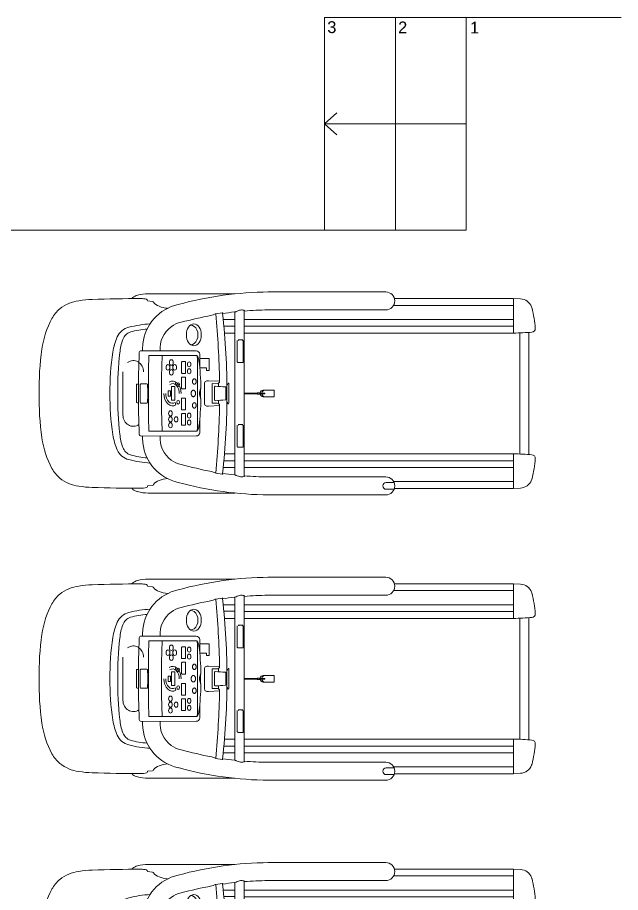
# Model space of a CAD drawing. Header units: centimetres. Extents: x 118932 to 154602, y -32682 to -23521.
# Drawn here: x 129151.1 to 129406.5, y -27972.3 to -27601.9 of the extents above; entities that cross this region are included whole.
import ezdxf

# ---------------------------------------------------------------- set-up
doc = ezdxf.new("R2010")
doc.units = ezdxf.units.CM
doc.header["$LTSCALE"] = 50
doc.header["$MEASUREMENT"] = 0
doc.layers.add('GEN_01_TA_Merdiven', color=7, linetype='Continuous', lineweight=13, true_color=0x816183)
doc.layers.add('GEN_02_TF_Mobilya', color=7, linetype='Continuous', lineweight=5, true_color=0x745e3d)
doc.styles.add('z-Arial', font='arial.ttf')

# ---------------------------------------------------------------- blocks, each defined once
blk = doc.blocks.new('spor aletleri1')
at = {"layer": 'GEN_02_TF_Mobilya'}
for p, q in [((-161.29, 42.15), (-124.57, 42.15)), ((-159.45, 38.92), (-161.58, 39.14)), ((-57.32, 37.29), (-6.5, 37.29)), ((-56.83, 39.15), (-56.83, 39.06)), ((-6.5, 40.23), (-3.62, 40.03)), ((-129.97, 34.13), (-132.65, 33.7)), ((-124.69, 34.49), (-124.43, 34.54)), ((-120.55, 34.89), (-120.5, 34.9)), ((-60.63, 35.35), (-110.66, 35.35)), ((-129.49, 31.33), (-124.63, 31.33)), ((-120.63, 31.33), (-6.5, 31.33)), ((-129.22, 28.54), (-124.63, 28.54)), ((-120.63, 28.5), (-6.5, 28.5)), ((-128.95, 25.57), (-124.63, 25.57)), ((-123.51, 22.4), (-123.51, 13.4)), ((-123.22, 22.7), (-121.2, 22.7)), ((-121.01, 22.4), (-121.01, 13.4)), ((-6.5, 25.53), (-6.5, 25.57)), ((-164.22, 18.06), (-140.94, 18.01)), ((-161.02, 16), (-140.66, 16)), ((-139.44, 16.61), (-139.42, 10.93)), ((-147.11, 8.71), (-147.11, 13.25)), ((-146.91, 13.45), (-145.6, 13.45)), ((-145.4, 13.25), (-145.4, 8.71)), ((-123.22, 13.1), (-121.2, 13.1)), ((-145.6, 8.51), (-146.91, 8.51)), ((-165.98, 3.95), (-165.37, 3.95)), ((-164.37, 4.05), (-161.79, 4.05)), ((-161.82, 4.05), (-161.79, 4.05)), ((-149.53, 4.82), (-149.83, 3.82)), ((-147.11, 2.21), (-147.11, 6.75)), ((-146.91, 6.95), (-145.6, 6.95)), ((-145.4, 6.75), (-145.4, 2.21)), ((-131.04, 5.14), (-135.71, 5.39)), ((-132.05, 4.13), (-134.17, 4.16)), ((-131.48, 4.3), (-131.46, 2.96)), ((-127.61, 3.75), (-127.61, 4.08)), ((-127.24, 4.38), (-127.44, 4.38)), ((-145.6, 2.01), (-146.91, 2.01)), ((-127.71, 3.65), (-127.91, 3.65)), ((-120.63, 0.15), (-115.11, 0.15)), ((-115.06, 0.28), (-113.97, 0.28)), ((-114.07, 0.15), (-112.02, 0.15)), ((-147.11, -2.21), (-147.11, -6.75)), ((-145.6, -2.01), (-146.91, -2.01)), ((-145.4, -6.75), (-145.4, -2.21)), ((-131.48, -4.29), (-131.46, -2.96)), ((-127.71, -3.65), (-127.91, -3.65)), ((-120.63, -0.15), (-115.11, -0.15)), ((-115.06, -0.28), (-113.97, -0.28)), ((-114.07, -0.15), (-112.02, -0.15)), ((-165.98, -3.95), (-165.37, -3.95)), ((-164.37, -4.05), (-161.79, -4.05)), ((-161.82, -4.05), (-161.79, -4.05)), ((-149.53, -4.82), (-149.83, -3.82)), ((-146.91, -6.95), (-145.6, -6.95)), ((-131.04, -5.13), (-135.71, -5.39)), ((-132.05, -4.12), (-134.17, -4.16)), ((-127.61, -3.75), (-127.61, -4.07)), ((-127.24, -4.37), (-127.44, -4.37)), ((-147.11, -8.71), (-147.11, -13.25)), ((-145.6, -8.51), (-146.91, -8.51)), ((-145.4, -13.25), (-145.4, -8.71)), ((-139.44, -16.61), (-139.42, -10.93)), ((-146.91, -13.45), (-145.6, -13.45)), ((-123.51, -22.4), (-123.51, -13.4)), ((-123.22, -13.1), (-121.21, -13.1)), ((-121.01, -22.4), (-121.01, -13.4)), ((-164.22, -18.06), (-140.94, -18)), ((-161.02, -16), (-140.66, -16)), ((-156.23, -18.23), (-156.24, -18.04)), ((-128.96, -25.56), (-124.63, -25.56)), ((-123.22, -22.7), (-121.21, -22.7)), ((-120.63, -25.56), (-6.5, -25.56)), ((-129.22, -28.54), (-124.63, -28.54)), ((-120.63, -28.5), (-6.5, -28.5)), ((-129.49, -31.33), (-124.63, -31.33)), ((-120.63, -31.33), (-6.5, -31.33)), ((-129.97, -34.13), (-132.65, -33.7)), ((-124.69, -34.49), (-124.43, -34.54)), ((-120.56, -34.88), (-120.5, -34.9)), ((-60.63, -35.35), (-110.66, -35.35)), ((-159.45, -38.92), (-161.58, -39.14)), ((-57.11, -37.72), (-60.45, -37.72)), ((-57.32, -37.29), (-6.5, -37.29)), ((-56.83, -39.15), (-56.83, -39.06)), ((-6.5, -40.23), (-3.62, -40.03)), ((-161.29, -42.15), (-124.57, -42.15))]:
    blk.add_line(p, q, dxfattribs=at)
at = {"layer": 'GEN_02_TF_Mobilya', "flags": 128}
for points in [[(-110.61, 42.94), (-110.54, 42.95), (-110.47, 42.95), (-110.4, 42.95), (-110.2, 42.95), (-60.63, 42.95)], [(-161.59, 39.37), (-161.59, 39.36), (-161.59, 39.17)], [(-120.63, 25.57), (-6.5, 25.57), (-6.5, 40.24), (-56.99, 40.24)], [(-57.11, 40.58), (-57.11, 40.58), (-57.11, 40.58)], [(-124.63, 34.39), (-124.63, 0), (-124.63, -34.39)], [(-120.63, 34.76), (-120.63, 0), (-120.63, -34.75)], [(-3.9, 25.63), (-3.9, 0), (-3.9, -25.63)], [(0, 25.84), (0, 0), (0, -25.84)], [(-155.3, 16.03), (-155.61, 7.05), (-155.68, 0), (-155.61, -7.05), (-155.3, -16.03)], [(-140.46, 15.83), (-140.46, 15.37), (-140.43, 14.99), (-140.43, 0), (-140.43, -14.99), (-140.46, -15.36), (-140.46, -15.83)], [(-139.42, 14.78), (-135.46, 14.78), (-135.46, 9.78), (-136.59, 9.78), (-136.59, 10.78)], [(-171.97, -9.11), (-171.97, 0), (-171.97, 9.11)], [(-139.41, 10.78), (-136.56, 10.78), (-136.56, 9.78)], [(-166.26, 3.65), (-166.26, 0), (-166.26, -3.65)], [(-139.1, -1.9), (-139.1, 0), (-139.1, 1.91)], [(-133.13, -2.82), (-133.13, 0), (-133.13, 2.82)], [(-128.33, 2.49), (-128.32, 0), (-128.33, -2.49)], [(-112.5, -1.4), (-107.94, -1.4), (-107.94, 0), (-107.94, 1.4), (-112.5, 1.4)], [(-6.5, -25.53), (-6.5, -25.56), (-6.5, -40.24), (-56.99, -40.24)], [(-161.59, -39.17), (-161.59, -39.36), (-161.59, -39.37)], [(-60.45, -40.58), (-57.11, -40.58), (-57.11, -40.58), (-57.11, -40.58)], [(-110.61, -42.94), (-110.54, -42.94), (-110.47, -42.94), (-110.4, -42.94), (-110.2, -42.95), (-60.63, -42.95)]]:
    blk.add_lwpolyline(points, dxfattribs=at)
for points in [[(-141.45, 6.12), (-141.52, 6.15), (-141.58, 6.17), (-141.65, 6.18), (-141.72, 6.19), (-141.79, 6.18), (-141.86, 6.17), (-141.93, 6.15), (-141.99, 6.12), (-142.06, 6.08), (-142.12, 6.04), (-142.18, 5.98), (-142.23, 5.92), (-142.28, 5.85), (-142.33, 5.78), (-142.37, 5.7), (-142.41, 5.61), (-142.44, 5.52), (-142.47, 5.43), (-142.49, 5.33), (-142.51, 5.24), (-142.51, 5.14), (-142.52, 5.04), (-142.51, 4.93), (-142.51, 4.83), (-142.49, 4.74), (-142.47, 4.64), (-142.44, 4.55), (-142.41, 4.46), (-142.37, 4.37), (-142.33, 4.29), (-142.28, 4.22), (-142.23, 4.15), (-142.18, 4.09), (-142.12, 4.04), (-142.06, 3.99), (-141.99, 3.95), (-141.93, 3.92), (-141.86, 3.9), (-141.79, 3.89), (-141.72, 3.88), (-141.65, 3.89), (-141.58, 3.9), (-141.52, 3.92), (-141.45, 3.95), (-141.39, 3.99), (-141.32, 4.04), (-141.26, 4.09), (-141.21, 4.15), (-141.16, 4.22), (-141.11, 4.29), (-141.07, 4.37), (-141.03, 4.46), (-141, 4.55), (-140.97, 4.64), (-140.95, 4.74), (-140.94, 4.83), (-140.93, 4.93), (-140.92, 5.04), (-140.93, 5.14), (-140.94, 5.24), (-140.95, 5.33), (-140.97, 5.43), (-141, 5.52), (-141.03, 5.61), (-141.07, 5.7), (-141.11, 5.78), (-141.16, 5.85), (-141.21, 5.92), (-141.26, 5.98), (-141.32, 6.04), (-141.39, 6.08)], [(-152.85, -1.15), (-151.78, -1.15), (-151.78, 1.15), (-152.85, 1.15)], [(-151.39, -2.89), (-150.01, -2.89), (-150.01, 2.91), (-151.39, 2.91)], [(-141.83, 1.31), (-141.9, 1.34), (-141.98, 1.36), (-142.06, 1.38), (-142.13, 1.38), (-142.21, 1.38), (-142.29, 1.36), (-142.37, 1.34), (-142.44, 1.31), (-142.51, 1.27), (-142.59, 1.22), (-142.65, 1.16), (-142.72, 1.09), (-142.78, 1.02), (-142.83, 0.94), (-142.88, 0.85), (-142.93, 0.76), (-142.97, 0.66), (-143, 0.56), (-143.03, 0.45), (-143.06, 0.34), (-143.07, 0.23), (-143.08, 0.12), (-143.08, 0.01), (-143.08, -0.11), (-143.07, -0.22), (-143.06, -0.33), (-143.03, -0.44), (-143, -0.55), (-142.97, -0.65), (-142.93, -0.75), (-142.88, -0.84), (-142.83, -0.93), (-142.78, -1.01), (-142.72, -1.08), (-142.65, -1.15), (-142.59, -1.2), (-142.51, -1.25), (-142.44, -1.3), (-142.37, -1.33), (-142.29, -1.35), (-142.21, -1.37), (-142.13, -1.37), (-142.06, -1.37), (-141.98, -1.35), (-141.9, -1.33), (-141.83, -1.3), (-141.75, -1.25), (-141.68, -1.2), (-141.62, -1.15), (-141.55, -1.08), (-141.49, -1.01), (-141.44, -0.93), (-141.39, -0.84), (-141.34, -0.75), (-141.3, -0.65), (-141.27, -0.55), (-141.24, -0.44), (-141.21, -0.33), (-141.2, -0.22), (-141.19, -0.11), (-141.18, 0.01), (-141.19, 0.12), (-141.2, 0.23), (-141.21, 0.34), (-141.24, 0.45), (-141.27, 0.56), (-141.3, 0.66), (-141.34, 0.76), (-141.39, 0.85), (-141.44, 0.94), (-141.49, 1.02), (-141.55, 1.09), (-141.62, 1.16), (-141.68, 1.22), (-141.75, 1.27)], [(-141.45, -3.97), (-141.52, -3.94), (-141.58, -3.92), (-141.65, -3.91), (-141.72, -3.9), (-141.79, -3.91), (-141.86, -3.92), (-141.93, -3.94), (-141.99, -3.97), (-142.06, -4.01), (-142.12, -4.05), (-142.18, -4.11), (-142.23, -4.17), (-142.28, -4.24), (-142.33, -4.31), (-142.37, -4.39), (-142.41, -4.48), (-142.44, -4.57), (-142.47, -4.66), (-142.49, -4.76), (-142.51, -4.85), (-142.51, -4.95), (-142.52, -5.05), (-142.51, -5.16), (-142.51, -5.26), (-142.49, -5.35), (-142.47, -5.45), (-142.44, -5.54), (-142.41, -5.63), (-142.37, -5.72), (-142.33, -5.8), (-142.28, -5.87), (-142.23, -5.94), (-142.18, -6), (-142.12, -6.05), (-142.06, -6.1), (-141.99, -6.14), (-141.93, -6.17), (-141.86, -6.19), (-141.79, -6.2), (-141.72, -6.21), (-141.65, -6.2), (-141.58, -6.19), (-141.52, -6.17), (-141.45, -6.14), (-141.39, -6.1), (-141.32, -6.05), (-141.26, -6), (-141.21, -5.94), (-141.16, -5.87), (-141.11, -5.8), (-141.07, -5.72), (-141.03, -5.63), (-141, -5.54), (-140.97, -5.45), (-140.95, -5.35), (-140.94, -5.26), (-140.93, -5.16), (-140.92, -5.05), (-140.93, -4.95), (-140.94, -4.85), (-140.95, -4.76), (-140.97, -4.66), (-141, -4.57), (-141.03, -4.48), (-141.07, -4.39), (-141.11, -4.31), (-141.16, -4.24), (-141.21, -4.17), (-141.26, -4.11), (-141.32, -4.05), (-141.39, -4.01)]]:
    blk.add_lwpolyline(points, close=True, dxfattribs=at)
at = {"layer": 'GEN_02_TF_Mobilya'}
for centre, radius, start, end in [((-164.4, 36.27), 5.49, 104.7952, 127.367), ((-161.32, 24.49), 17.66, 89.9043, 104.6928), ((-109.17, -105.8), 148.75, 90.3976, 105.3615), ((-60.63, 39.15), 3.8, 270.0068, 89.9919), ((-188.57, 23.14), 16.24, 97.3365, 128.5887), ((-183.33, -5.8), 45.64, 92.1139, 99.2591), ((-160.97, -767.96), 808.13, 90.2499, 91.70438), ((-166.28, 38.99), 2.19, 131.3925, 148.2864), ((-164.55, 29.66), 10.5, 75.7727, 89.7392), ((-144.49, 18.99), 19.09, 102.3402, 174.0584), ((-162.09, 39.35), 0.5, 1.658, 75.9009), ((-159.81, 37.99), 1, 37.4191, 68.7078), ((-155, 41.67), 5.05, 217.4191, 250.8719), ((-3.82, 34.74), 5.29, 20.9658, 87.7893), ((-188.55, 24.13), 15.49, 131.0861, 150.4117), ((-152.09, 48.29), 12.28, 248.1568, 265.4852), ((-135.49, 37.97), 5, 282.8729, 296.647), ((-132.21, 31.44), 2.31, 100.9614, 116.647), ((-470.06, -0.01), 339.06, 0.8707, 5.7054), ((-129.86, 33.66), 0.48, 70.4739, 102.0902), ((-109.4, -103.7), 139.03, 96.3134, 98.4213), ((-129.77, 33.92), 0.0821, 277.0366, 345.1481), ((-436.2, -0.07), 308.31, 0.013, 6.3133), ((-129.73, 34.05), 0.07, 353.2149, 70.4739), ((-130.41, 34.13), 0.755, 342.1918, 353.2149), ((-124.75, 34.39), 0.123, 1.9296, 55.8844), ((-124.83, 36.5), 2, 281.6942, 295.8671), ((-120.42, 27.11), 8.38, 101.9671, 115.0285), ((-121.66, 32.89), 2.47, 69.7194, 101.5292), ((-121.17, 34.24), 1.03, 50.5684, 69.461), ((-120.48, 34.76), 0.153, 120.8097, 179.9906), ((-108.86, -108.3), 143.66, 90.7176, 94.6708), ((-120.65, 34.87), 0.212, 26.3773, 49.7641), ((-120.53, 34.99), 0.0966, 285.2935, 300.334), ((-120.5, 34.95), 0.0415, 297.6396, 29.5188), ((-3.22, 35.02), 4.63, 13.4182, 20.4693), ((-55, 22.66), 57.87, 4.8538, 13.4202), ((-169.44, 13.99), 37.13, 151.3852, 172.6062), ((-144.97, 19.13), 11.25, 102.1208, 125.9677), ((-86.71, -205.32), 243.13, 101.3062, 104.4396), ((-167.74, 20.88), 7.34, 103.7078, 155.5575), ((-167.14, 21.08), 5.19, 108.4075, 160.0834), ((-158.1, -14.19), 43.7, 93.1038, 105.0905), ((-159.09, -8.03), 35.39, 94.2292, 105.8862), ((-144.29, 18.75), 11.97, 127.5179, 183.3702), ((-11.58, 197.48), 172.03, 271.6922, 274.2854), ((1.16, 27.43), 1.5, 274.23, 4.8137), ((-150.12, 13.68), 26.37, 157.1715, 171.6914), ((-150.72, 15.1), 22.66, 160.0104, 174.6117), ((-90.42, 1.94), 117.05, 171.7288, 180.956), ((-125.99, 17.13), 37.69, 174.1562, 178.5829), ((-79.99, 1.94), 97.47, 170.8175, 181.151), ((-25.73, 0.89), 148.46, 173.6948, 180.3409), ((236.98, 0.01), 402.38, 177.538, 180.0015), ((-164.22, 17.26), 0.8, 89.8649, 177.538), ((623.67, -0.44), 784.86, 178.79978, 179.96772), ((-140.88, 16.57), 1.44, 1.6356, 92.2955), ((-140.88, 16.57), 1.44, 1.6356, 92.2955), ((-140.66, 15.83), 0.2, 359.9997, 90.0859), ((-140, 15.3), 0.462, 148.1798, 171.3395), ((-140.31, 15.49), 0.1, 17.9488, 148.1798), ((-152.92, 11.4), 13.35, 10.3459, 17.9488), ((-146.91, 13.25), 0.2, 89.9993, 179.9993), ((-145.6, 13.25), 0.2, 359.9993, 89.9993), ((-219.74, 2.49), 80.75, 359.8742, 8.0501), ((-146.91, 8.71), 0.2, 179.9993, 269.9993), ((-145.6, 8.71), 0.2, 269.9993, 359.9993), ((-165.97, 3.66), 0.292, 91.8956, 181.6205), ((-1.04, 0.34), 163.66, 178.802, 180.1174), ((-164.37, 3.75), 0.3, 89.9922, 178.802), ((-161.79, 3.75), 0.3, 0.4733, 89.9922), ((-516.18, 0.82), 354.7, 359.8671, 0.4733), ((-146.91, 6.75), 0.2, 89.9993, 179.9993), ((-145.6, 6.75), 0.2, 359.9993, 89.9993), ((-136.61, 4.39), 0.8, 124.4484, 180.7169), ((-485.1, 0.03), 347.71, 359.9955, 0.7169), ((-135.93, 3.39), 2.01, 83.7487, 124.4484), ((-472.5, 0), 338.35, 0.0009, 0.7054), ((-132.04, 5.13), 1, 269.061, 0.8707), ((-127.71, 3.75), 0.1, 269.9993, 0.6794), ((-456.98, 0.01), 329.94, 359.9993, 0.7072), ((-90.42, -1.94), 117.05, 179.0427, 188.2699), ((-79.99, -1.94), 97.47, 178.8477, 189.1812), ((-25.73, -0.88), 148.46, 179.6578, 186.3039), ((236.98, -0.02), 402.38, 179.9971, 182.4607), ((-1.04, -0.34), 163.66, 179.8813, 181.1967), ((-516.18, -0.81), 354.7, 359.5254, 0.1316), ((623.67, 0.43), 784.86, 180.03098, 181.19892), ((-146.91, 2.21), 0.2, 179.9993, 269.9993), ((-145.6, 2.21), 0.2, 269.9993, 359.9993), ((-135.32, 0.04), 4.22, 152.9944, 180.5116), ((-135.32, -0.04), 4.22, 179.4871, 207.0043), ((-139.79, 2.32), 0.8, 332.9944, 359.8742), ((-485.1, -0.02), 347.71, 359.2818, 0.0032), ((-472.5, 0.01), 338.35, 359.2933, 359.9978), ((-132.87, 2.82), 0.254, 85.8681, 179.1845), ((-190.57, -759), 764.25, 85.34494, 85.66887), ((-436.2, 0.08), 308.31, 353.6854, 359.9857), ((-128.58, 2.49), 0.242, 359.3987, 82.9662), ((-456.98, 0.01), 329.94, 359.2915, 359.9994), ((-112.49, 0.02), 1.38, 90.414, 174.458), ((-111.8, 0.11), 1.3, 94.4709, 178.0491), ((-112.02, 0), 0.15, 359.9993, 89.9993), ((-112.02, 0), 0.15, 269.9993, 359.9993), ((-165.97, -3.66), 0.292, 178.3782, 268.1031), ((-146.91, -2.21), 0.2, 89.9993, 179.9993), ((-145.6, -2.21), 0.2, 359.9993, 89.9993), ((-219.74, -2.49), 80.75, 351.9486, 0.1245), ((-139.79, -2.32), 0.8, 0.1245, 27.0043), ((-132.87, -2.81), 0.254, 180.8142, 274.1306), ((-190.55, 759), 764.25, 274.32983, 274.65376), ((-128.58, -2.49), 0.242, 277.0325, 0.6), ((-127.71, -3.75), 0.1, 359.3193, 89.9993), ((-112.49, -0.02), 1.38, 185.5407, 269.5847), ((-111.8, -0.1), 1.3, 181.9496, 265.5278), ((-164.37, -3.75), 0.3, 181.1967, 270.0065), ((-161.79, -3.75), 0.3, 270.0065, 359.5254), ((-146.91, -6.75), 0.2, 179.9993, 269.9993), ((-145.6, -6.75), 0.2, 269.9993, 359.9993), ((-136.61, -4.39), 0.8, 179.2818, 235.5503), ((-135.93, -3.39), 2.01, 235.5503, 276.2499), ((-470.06, 0.02), 339.06, 354.2933, 359.128), ((-132.04, -5.12), 1, 359.128, 90.9377), ((-146.91, -8.71), 0.2, 89.9993, 179.9993), ((-145.6, -8.71), 0.2, 359.9993, 89.9993), ((-146.91, -13.25), 0.2, 179.9993, 269.9993), ((-145.6, -13.25), 0.2, 269.9993, 359.9993), ((-152.92, -11.4), 13.35, 342.0499, 349.6528), ((-150.12, -13.68), 26.37, 188.3073, 202.8272), ((-150.72, -15.1), 22.66, 185.387, 199.9883), ((-164.22, -17.26), 0.8, 182.4607, 270.1338), ((-125.99, -17.13), 37.69, 181.4158, 185.8425), ((-144.29, -18.74), 11.97, 176.6285, 232.4808), ((-140.88, -16.57), 1.44, 267.7032, 358.3631), ((-140.66, -15.83), 0.2, 269.9128, 359.999), ((-140, -15.29), 0.462, 188.6592, 211.8189), ((-140.31, -15.49), 0.1, 211.8189, 342.0499), ((-169.44, -13.98), 37.13, 187.3925, 208.6135), ((-144.49, -18.99), 19.09, 185.9403, 257.6585), ((-167.74, -20.87), 7.34, 204.4412, 256.2909), ((-167.14, -21.08), 5.19, 199.9153, 251.5912), ((-11.59, -197.48), 172.03, 85.7133, 88.3065), ((-158.1, 14.19), 43.7, 254.9082, 266.8949), ((-159.09, 8.03), 35.39, 254.1125, 265.7695), ((-144.97, -19.13), 11.25, 234.031, 257.8779), ((1.16, -27.43), 1.5, 355.185, 85.7687), ((-55, -22.66), 57.87, 346.5785, 355.1449), ((-188.55, -24.13), 15.49, 209.587, 228.9126), ((-86.7, 205.32), 243.13, 255.5591, 258.6925), ((-135.49, -37.97), 5, 63.3517, 77.1258), ((-188.57, -23.14), 16.24, 231.41, 262.6622), ((-155.01, -41.66), 5.05, 109.1268, 142.5796), ((-152.09, -48.28), 12.28, 94.5135, 111.8419), ((-132.21, -31.43), 2.31, 243.3517, 259.0373), ((-129.87, -33.66), 0.48, 257.9085, 289.5248), ((-109.39, 103.7), 139.03, 261.5774, 263.6853), ((-129.77, -33.91), 0.0821, 14.8506, 82.9621), ((-129.73, -34.04), 0.07, 289.5248, 6.7838), ((-130.41, -34.12), 0.755, 6.7838, 17.8069), ((-124.75, -34.39), 0.123, 304.1143, 358.0691), ((-124.83, -36.5), 2, 64.1316, 78.3045), ((-120.42, -27.11), 8.38, 244.9702, 258.0316), ((-121.66, -32.89), 2.47, 258.4695, 290.2793), ((-121.17, -34.24), 1.03, 290.5377, 309.4303), ((-120.48, -34.75), 0.153, 180.0081, 239.189), ((-108.85, 108.3), 143.66, 265.3279, 269.2811), ((-120.65, -34.87), 0.212, 310.2346, 333.6214), ((-120.53, -34.99), 0.0966, 59.6647, 74.7052), ((-120.5, -34.95), 0.0415, 330.4799, 62.3591), ((-60.63, -39.15), 3.8, 270.0068, 89.9919), ((-3.82, -34.74), 5.29, 272.2094, 339.0329), ((-3.22, -35.02), 4.63, 339.5294, 346.5805), ((-183.33, 5.8), 45.64, 260.7396, 267.8848), ((-160.96, 767.97), 808.13, 268.29432, 269.7488), ((-166.28, -38.98), 2.19, 211.7123, 228.6062), ((-164.4, -36.27), 5.49, 232.6317, 255.2035), ((-164.55, -29.66), 10.5, 270.2595, 284.226), ((-162.09, -39.35), 0.5, 284.0978, 358.3407), ((-159.81, -37.98), 1, 291.2909, 322.5796), ((-109.17, 105.8), 148.75, 254.6372, 269.6011), ((-60.43, -39.15), 1.43, 90.9304, 269.0684), ((-161.32, -24.49), 17.66, 255.3059, 270.0944)]:
    blk.add_arc(centre, radius, start, end, dxfattribs=at)
for centre, major_axis, ratio in [((-141.93, 24.8), (0, 4.64), 0.681446), ((-152.88, 11.02), (0, -1.17), 0.687106), ((-151.46, 13.11), (0, -1.17), 0.687106), ((-150.04, 11.02), (0, 1.17), 0.687106), ((-143.93, 12.32), (0, 1.07), 0.691837), ((-151.46, 8.92), (0, 1.17), 0.687106), ((-143.93, 9.37), (0, 1.07), 0.691837), ((-148.54, 3.73), (0, 0.792), 0.699043), ((-148.54, -3.73), (0, -0.792), 0.699043), ((-151.85, -8.45), (0, -1.11), 0.696138), ((-151.85, -10.96), (0, -1.11), 0.696138), ((-149.42, -10.96), (0, -1.11), 0.696138), ((-143.93, -9.36), (0, -1.07), 0.691837), ((-151.85, -13.45), (0, -1.11), 0.696138), ((-143.93, -12.31), (0, -1.07), 0.691837)]:
    blk.add_ellipse(centre, major_axis=major_axis, ratio=ratio, dxfattribs=at)
for centre, major_axis, ratio, start_param, end_param in [((-143.34, 24.8), (0, 4.16), 0.760667, 3.141428, 6.28335), ((-123.22, 22.4), (0, 0.3), 0.973001, 4.712389, 6.283185), ((-121.2, 22.4), (-0.003, 0.3), 0.659039, 0.016278, 1.577867), ((-167.6, 9.11), (0, 4.79), 0.912485, 4.712309, 6.870459), ((-123.22, 13.4), (0, 0.3), 0.973001, 1.570796, 3.141593), ((-121.2, 13.4), (-0.003, -0.3), 0.659039, 0.016278, 1.577867), ((-150.98, 0), (0, 5.26), 0.690913, 4.712389, 6.694273), ((-150.98, 0), (0, -4.17), 0.690595, 1.570783, 3.552813), ((-127.44, 4.08), (0, 0.301), 0.559022, 4.712389, 6.283185), ((-127.24, 4.08), (-0.003, -0.301), 0.580198, 1.575907, 3.156773), ((-150.98, 0), (0, -5.26), 0.690913, 4.712389, 6.694273), ((-150.98, 0), (0, 4.17), 0.690595, 1.570783, 3.552813), ((-115.06, 0), (0, -0.281), 0.246787, 4.712389, 6.283185), ((-115.06, 0), (0, -0.281), 0.246787, 1.570796, 3.141593), ((-114.09, 0), (0, -0.281), 0.246787, 4.712389, 6.283185), ((-114.07, 0), (0, -0.15), 0.249913, 4.712389, 6.283185), ((-114.09, 0), (0, 0.281), 0.246787, 4.712389, 6.283185), ((-114.07, 0), (0, 0.15), 0.249913, 4.712389, 6.283185), ((-113.97, 0.15), (0, 0.131), 0.450331, 0, 1.570796), ((-113.97, -0.15), (0, -0.131), 0.450331, 0, 1.570796), ((-127.44, -4.07), (0, 0.301), 0.559022, 1.570796, 3.141593), ((-127.24, -4.07), (-0.003, 0.301), 0.580198, 1.575907, 3.156773), ((-167.6, -9.11), (0, 4.79), 0.912485, 1.570716, 3.728867), ((-123.22, -13.4), (0, -0.3), 0.973001, 1.570796, 3.141593), ((-121.21, -13.4), (-0.003, 0.3), 0.659039, 0.016278, 1.577867), ((-123.22, -22.4), (0, 0.3), 0.973001, 1.570796, 3.141593), ((-121.21, -22.4), (-0.003, -0.3), 0.659039, 0.016278, 1.577867)]:
    blk.add_ellipse(centre, major_axis=major_axis, ratio=ratio, start_param=start_param, end_param=end_param, dxfattribs=at)
blk = doc.blocks.new('c blok level -1 tefriş')
for p in [(-218.92, 779.73, 0), (-218.92, 658.97, 0), (-218.92, 538.2, 0)]:
    blk.add_blockref('spor aletleri1', p)
blk = doc.blocks.new('FITNESS MERDIVEN')
at = {"layer": 'GEN_01_TA_Merdiven', "elevation": 0}
for points in [[(264.89, -20), (139.34, -20), (139.34, -110)], [(139.34, -20), (139.34, -110)], [(169.34, -20), (169.34, -110)], [(199.34, -20), (199.34, -110)], [(199.34, -65), (139.34, -65), (144.47, -60.38)], [(199.34, -65), (139.34, -65), (144.47, -69.62)], [(139.34, -110), (-32.18, -110)], [(139.34, -110), (199.34, -110)]]:
    blk.add_lwpolyline(points, dxfattribs=at)
at = {"layer": 'GEN_01_TA_Merdiven', "char_height": 5, "attachment_point": 1, "style": 'z-Arial'}
for s, insert in [('3', (140.46, -21.58, 0)), ('2', (170.47, -21.7, 0)), ('1', (200.92, -21.76, 0))]:
    blk.add_mtext_dynamic_manual_height_columns(s, width=12.4233, gutter_width=400, heights=[0], dxfattribs=dict(at, insert=insert))

msp = doc.modelspace()

# ---------------------------------------------------------------- block references
msp.add_blockref('c blok level -1 tefriş', (129586.65, -28540.8, 0))

# ---------------------------------------------------------------- next in the draw order: block references
at = {"layer": 'GEN_01_TA_Merdiven'}
msp.add_blockref('FITNESS MERDIVEN', (129141.84, -27581.95, 0), dxfattribs=at)

doc.saveas('drawing.dxf')
